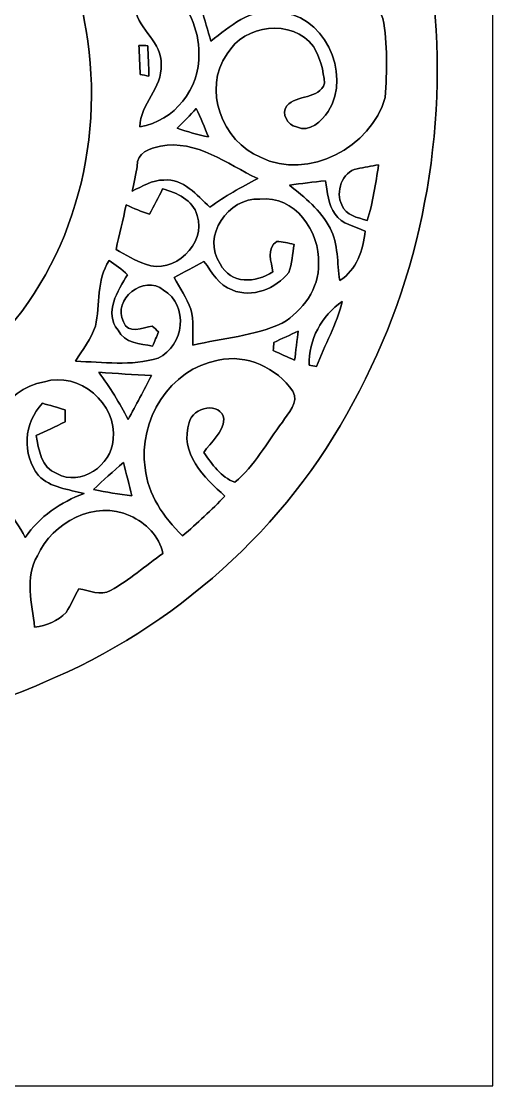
# Model space of a CAD drawing. Header units: centimetres. Extents: x -16.8 to 16.8, y -16.7 to 16.7.
# Drawn here: x 10.71 to 16.77, y -16.67 to -2.99 of the extents above; entities that cross this region are included whole.
import ezdxf

# ---------------------------------------------------------------- set-up
doc = ezdxf.new("R2010")
doc.units = ezdxf.units.CM
doc.header["$MEASUREMENT"] = 0
doc.layers.add('Layer 1', color=7, linetype='Continuous')

msp = doc.modelspace()

# ---------------------------------------------------------------- linework, layer by layer
at = {"layer": 'Layer 1', "color": 7}
for points, knots in [([(-16.77458, 16.66875), (-16.77458, 16.66875), (16.77458, 16.66875), (16.77458, 16.66875), (16.77458, 16.66875), (16.77458, 16.66875), (16.77458, -16.66875), (16.77458, -16.66875), (16.77458, -16.66875), (16.77458, -16.66875), (-16.77458, -16.66875), (-16.77458, -16.66875), (-16.77458, -16.66875), (-16.77458, -16.66875), (-16.77458, 16.66875), (-16.77458, 16.66875), (-16.77458, 16.66875), (-16.77458, 16.66875), (-16.77458, 16.66875), (-16.77458, 16.66875)], [0, 0, 0, 0, 0.16666667, 0.16666667, 0.16666667, 0.16666667, 0.33333333, 0.33333333, 0.33333333, 0.33333333, 0.5, 0.5, 0.5, 0.5, 0.66666667, 0.66666667, 0.66666667, 0.66666667, 1, 1, 1, 1]), ([(3.86362, 11.79936), (3.42618, 11.62544), (3.15524, 11.18623), (3.04236, 10.74596), (3.04236, 10.74596), (2.70581, 9.63542), (2.65536, 8.46808), (2.56752, 7.31908), (2.56752, 7.31908), (2.40947, 4.59458), (2.39783, 1.86443), (2.42429, -0.86395), (2.42429, -0.86395), (2.45674, -1.26647), (2.48356, -1.73461), (2.81481, -2.01754), (2.81481, -2.01754), (3.17571, -2.34421), (3.6897, -2.36784), (4.14937, -2.39889), (4.14937, -2.39889), (4.64996, -2.38901), (5.19148, -2.38936), (5.62081, -2.09197), (5.62081, -2.09197), (6.35529, -1.56281), (6.94126, -0.83714), (7.753, -0.41451), (7.753, -0.41451), (8.23172, -0.21414), (8.7697, -0.23954), (9.27276, -0.3175), (9.27276, -0.3175), (9.95892, -0.42192), (10.58968, -0.83714), (10.95446, -1.42769), (10.95446, -1.42769), (11.27054, -1.93569), (11.45046, -2.51672), (11.54042, -3.1055), (11.54042, -3.1055), (11.79512, -4.58082), (11.34992, -6.20854), (10.24043, -7.24182), (10.24043, -7.24182), (9.7596, -7.68914), (9.12671, -7.98724), (8.46455, -8.007), (8.46455, -8.007), (7.94949, -8.01229), (7.42456, -7.91633), (6.96877, -7.66833), (6.96877, -7.66833), (6.33942, -7.41504), (6.06919, -6.59836), (6.31155, -5.99228), (6.31155, -5.99228), (6.40927, -5.78908), (6.64845, -5.72805), (6.83895, -5.64092), (6.83895, -5.64092), (7.23053, -5.47158), (7.68985, -5.43595), (8.01158, -5.13609), (8.01158, -5.13609), (7.86377, -4.54025), (7.55015, -3.99521), (7.17268, -3.51684), (7.17268, -3.51684), (6.87035, -3.12138), (6.44102, -2.82751), (5.96653, -2.67899), (5.96653, -2.67899), (5.48887, -2.53083), (4.97911, -2.53965), (4.48627, -2.58057), (4.48627, -2.58057), (3.85445, -2.63913), (3.25826, -2.91042), (2.74849, -3.27872), (2.74849, -3.27872), (1.86655, -3.99521), (1.25201, -5.07894), (1.22202, -6.22723), (1.22202, -6.22723), (1.16805, -7.20831), (1.40159, -8.21161), (1.92687, -9.04557), (1.92687, -9.04557), (3.12138, -11.06805), (5.49698, -12.3003), (7.83484, -12.17436), (7.83484, -12.17436), (8.91222, -12.10698), (9.99913, -11.92953), (10.99114, -11.4868), (10.99114, -11.4868), (12.67636, -10.78477), (14.12275, -9.50454), (14.97683, -7.88635), (14.97683, -7.88635), (15.86371, -6.28721), (16.20485, -4.4002), (16.00447, -2.58798), (16.00447, -2.58798), (15.78363, -0.75001), (14.93449, 1.04881), (13.52479, 2.27189), (13.52479, 2.27189), (12.91449, 2.78553), (12.22446, 3.22862), (11.45011, 3.44558), (11.45011, 3.44558), (10.4267, 3.76943), (9.31757, 3.71475), (8.28499, 3.4611), (8.28499, 3.4611), (7.68844, 3.29001), (7.10071, 3.07269), (6.48476, 2.9785), (6.48476, 2.9785), (6.41032, 4.22557), (6.57966, 5.47017), (6.82766, 6.68972), (6.82766, 6.68972), (7.69373, 6.57296), (8.55521, 6.35741), (9.4361, 6.41244), (9.4361, 6.41244), (10.18611, 6.45936), (10.93399, 6.62622), (11.61803, 6.94161), (11.61803, 6.94161), (12.30348, 7.27957), (12.94483, 7.75441), (13.3664, 8.40105), (13.3664, 8.40105), (13.68213, 8.8713), (13.79996, 9.46185), (13.72164, 10.02101), (13.72164, 10.02101), (13.65567, 10.59356), (13.48775, 11.17), (13.16708, 11.65366), (13.16708, 11.65366), (13.09829, 11.83252), (12.85734, 11.88649), (12.71517, 11.7669), (12.71517, 11.7669), (12.40861, 11.49632), (12.12497, 11.19046), (11.76408, 10.98973), (11.76408, 10.98973), (11.33122, 10.7255), (10.83028, 10.61297), (10.34097, 10.50678), (10.34097, 10.50678), (9.88836, 10.40271), (9.41811, 10.40694), (8.95844, 10.44293), (8.95844, 10.44293), (8.48854, 10.49514), (8.07332, 10.72938), (7.6581, 10.93611), (7.6581, 10.93611), (6.89504, 11.32205), (6.16303, 11.83605), (5.29872, 11.96411), (5.29872, 11.96411), (4.81718, 11.99586), (4.31024, 12.01279), (3.86362, 11.79936)], [0, 0, 0, 0, 0.02272727, 0.02272727, 0.02272727, 0.02272727, 0.04545455, 0.04545455, 0.04545455, 0.04545455, 0.06818182, 0.06818182, 0.06818182, 0.06818182, 0.09090909, 0.09090909, 0.09090909, 0.09090909, 0.11363636, 0.11363636, 0.11363636, 0.11363636, 0.13636364, 0.13636364, 0.13636364, 0.13636364, 0.15909091, 0.15909091, 0.15909091, 0.15909091, 0.18181818, 0.18181818, 0.18181818, 0.18181818, 0.20454545, 0.20454545, 0.20454545, 0.20454545, 0.22727273, 0.22727273, 0.22727273, 0.22727273, 0.25, 0.25, 0.25, 0.25, 0.27272727, 0.27272727, 0.27272727, 0.27272727, 0.29545455, 0.29545455, 0.29545455, 0.29545455, 0.31818182, 0.31818182, 0.31818182, 0.31818182, 0.34090909, 0.34090909, 0.34090909, 0.34090909, 0.36363636, 0.36363636, 0.36363636, 0.36363636, 0.38636364, 0.38636364, 0.38636364, 0.38636364, 0.40909091, 0.40909091, 0.40909091, 0.40909091, 0.43181818, 0.43181818, 0.43181818, 0.43181818, 0.45454545, 0.45454545, 0.45454545, 0.45454545, 0.47727273, 0.47727273, 0.47727273, 0.47727273, 0.5, 0.5, 0.5, 0.5, 0.52272727, 0.52272727, 0.52272727, 0.52272727, 0.54545455, 0.54545455, 0.54545455, 0.54545455, 0.56818182, 0.56818182, 0.56818182, 0.56818182, 0.59090909, 0.59090909, 0.59090909, 0.59090909, 0.61363636, 0.61363636, 0.61363636, 0.61363636, 0.63636364, 0.63636364, 0.63636364, 0.63636364, 0.65909091, 0.65909091, 0.65909091, 0.65909091, 0.68181818, 0.68181818, 0.68181818, 0.68181818, 0.70454545, 0.70454545, 0.70454545, 0.70454545, 0.72727273, 0.72727273, 0.72727273, 0.72727273, 0.75, 0.75, 0.75, 0.75, 0.77272727, 0.77272727, 0.77272727, 0.77272727, 0.79545455, 0.79545455, 0.79545455, 0.79545455, 0.81818182, 0.81818182, 0.81818182, 0.81818182, 0.84090909, 0.84090909, 0.84090909, 0.84090909, 0.86363636, 0.86363636, 0.86363636, 0.86363636, 0.88636364, 0.88636364, 0.88636364, 0.88636364, 0.90909091, 0.90909091, 0.90909091, 0.90909091, 0.93181818, 0.93181818, 0.93181818, 0.93181818, 0.95454545, 0.95454545, 0.95454545, 0.95454545, 1, 1, 1, 1]), ([(11.3224, -0.66851), (11.53513, -0.21731), (12.17718, -0.07373), (12.56559, -0.38206), (12.56559, -0.38206), (12.81359, -0.53763), (12.92789, -0.8195), (13.03584, -1.07809), (13.03584, -1.07809), (13.1191, -1.27282), (13.2147, -1.46156), (13.29796, -1.65664), (13.29796, -1.65664), (13.13427, -1.66053), (12.94236, -1.59597), (12.81994, -1.74202), (12.81994, -1.74202), (12.56806, -1.90923), (12.42695, -2.30752), (12.65978, -2.54847), (12.65978, -2.54847), (12.84146, -2.79859), (12.9988, -3.08469), (12.9921, -3.40395), (12.9921, -3.40395), (13.01291, -3.84739), (12.67354, -4.2732), (12.23398, -4.34305), (12.23398, -4.34305), (12.23574, -4.04354), (12.52396, -3.84669), (12.50703, -3.54401), (12.50703, -3.54401), (12.52608, -3.26108), (12.22269, -3.10021), (12.17224, -2.83492), (12.17224, -2.83492), (12.07311, -2.49696), (11.99056, -2.15406), (11.90519, -1.81257), (11.90519, -1.81257), (12.11333, -1.71097), (12.35675, -1.59879), (12.44, -1.36454), (12.44, -1.36454), (12.54513, -1.08126), (12.39344, -0.77188), (12.15284, -0.61666), (12.15284, -0.61666), (12.04242, -0.5394), (11.87238, -0.52352), (11.77184, -0.62336), (11.77184, -0.62336), (11.67483, -0.68651), (11.72774, -0.83855), (11.80818, -0.8957), (11.80818, -0.8957), (11.93553, -0.88053), (12.04877, -0.81562), (12.16836, -0.77294), (12.16836, -0.77294), (12.2428, -0.92922), (12.37227, -1.10913), (12.30277, -1.29293), (12.30277, -1.29293), (12.23398, -1.48449), (12.02478, -1.55575), (11.86674, -1.65559), (11.86674, -1.65559), (11.70481, -1.47355), (11.60533, -1.24813), (11.47269, -1.04669), (11.47269, -1.04669), (11.40636, -0.92886), (11.30759, -0.81492), (11.3224, -0.66851)], [0, 0, 0, 0, 0.05, 0.05, 0.05, 0.05, 0.1, 0.1, 0.1, 0.1, 0.15, 0.15, 0.15, 0.15, 0.2, 0.2, 0.2, 0.2, 0.25, 0.25, 0.25, 0.25, 0.3, 0.3, 0.3, 0.3, 0.35, 0.35, 0.35, 0.35, 0.4, 0.4, 0.4, 0.4, 0.45, 0.45, 0.45, 0.45, 0.5, 0.5, 0.5, 0.5, 0.55, 0.55, 0.55, 0.55, 0.6, 0.6, 0.6, 0.6, 0.65, 0.65, 0.65, 0.65, 0.7, 0.7, 0.7, 0.7, 0.75, 0.75, 0.75, 0.75, 0.8, 0.8, 0.8, 0.8, 0.85, 0.85, 0.85, 0.85, 0.9, 0.9, 0.9, 0.9, 1, 1, 1, 1]), ([(12.70988, -2.09409), (12.8076, -1.8355), (13.10816, -1.6891), (13.37486, -1.72826), (13.37486, -1.72826), (13.56113, -1.79881), (13.71741, -1.93499), (13.90544, -2.00413), (13.90544, -2.00413), (14.14639, -2.07892), (14.40251, -2.07469), (14.6491, -2.12302), (14.6491, -2.12302), (14.98917, -2.27965), (15.2213, -2.6102), (15.35994, -2.94887), (15.35994, -2.94887), (15.42556, -3.28119), (15.41216, -3.62797), (15.39064, -3.96452), (15.39064, -3.96452), (15.20966, -4.61186), (14.40462, -5.03273), (13.78409, -4.73534), (13.78409, -4.73534), (13.29619, -4.53284), (13.03232, -3.85163), (13.35687, -3.40713), (13.35687, -3.40713), (13.57242, -3.02507), (14.19437, -2.94781), (14.46706, -3.31047), (14.46706, -3.31047), (14.55314, -3.45193), (14.59583, -3.62197), (14.61064, -3.78319), (14.61064, -3.78319), (14.54185, -3.99486), (14.25222, -3.92359), (14.12557, -4.07317), (14.12557, -4.07317), (14.04937, -4.17371), (14.13439, -4.32188), (14.24799, -4.34552), (14.24799, -4.34552), (14.42544, -4.41889), (14.56514, -4.27108), (14.65827, -4.1462), (14.65827, -4.1462), (14.96483, -3.65584), (14.59301, -2.85468), (13.98693, -2.87655), (13.98693, -2.87655), (13.65074, -2.80988), (13.39391, -3.05506), (13.14803, -3.24026), (13.14803, -3.24026), (13.10675, -3.10339), (13.06618, -2.96863), (13.02808, -2.83175), (13.02808, -2.83175), (13.22352, -2.77777), (13.46059, -2.6991), (13.53644, -2.49202), (13.53644, -2.49202), (13.63169, -2.23555), (13.37698, -1.95263), (13.11169, -1.99214), (13.11169, -1.99214), (13.02032, -2.0447), (12.93636, -2.10608), (12.85946, -2.17699), (12.85946, -2.17699), (12.87815, -2.27259), (12.91414, -2.3682), (12.95365, -2.45816), (12.95365, -2.45816), (13.00515, -2.32833), (13.04819, -2.19534), (13.0937, -2.0634), (13.0937, -2.0634), (13.26938, -2.0895), (13.48458, -2.25601), (13.39356, -2.45816), (13.39356, -2.45816), (13.31701, -2.64195), (13.07536, -2.7118), (12.90602, -2.61549), (12.90602, -2.61549), (12.74939, -2.49767), (12.62803, -2.29094), (12.70988, -2.09409)], [0, 0, 0, 0, 0.04166667, 0.04166667, 0.04166667, 0.04166667, 0.08333333, 0.08333333, 0.08333333, 0.08333333, 0.125, 0.125, 0.125, 0.125, 0.16666667, 0.16666667, 0.16666667, 0.16666667, 0.20833333, 0.20833333, 0.20833333, 0.20833333, 0.25, 0.25, 0.25, 0.25, 0.29166667, 0.29166667, 0.29166667, 0.29166667, 0.33333333, 0.33333333, 0.33333333, 0.33333333, 0.375, 0.375, 0.375, 0.375, 0.41666667, 0.41666667, 0.41666667, 0.41666667, 0.45833333, 0.45833333, 0.45833333, 0.45833333, 0.5, 0.5, 0.5, 0.5, 0.54166667, 0.54166667, 0.54166667, 0.54166667, 0.58333333, 0.58333333, 0.58333333, 0.58333333, 0.625, 0.625, 0.625, 0.625, 0.66666667, 0.66666667, 0.66666667, 0.66666667, 0.70833333, 0.70833333, 0.70833333, 0.70833333, 0.75, 0.75, 0.75, 0.75, 0.79166667, 0.79166667, 0.79166667, 0.79166667, 0.83333333, 0.83333333, 0.83333333, 0.83333333, 0.875, 0.875, 0.875, 0.875, 0.91666667, 0.91666667, 0.91666667, 0.91666667, 1, 1, 1, 1]), ([(12.22057, -3.29812), (12.24915, -3.29847), (12.3063, -3.29988), (12.33487, -3.30024), (12.33487, -3.30024), (12.34122, -3.43006), (12.34687, -3.56023), (12.34793, -3.69041), (12.34793, -3.69041), (12.32006, -3.68547), (12.26432, -3.67524), (12.23645, -3.66995), (12.23645, -3.66995), (12.23257, -3.57681), (12.22446, -3.3909), (12.22057, -3.29812)], [0, 0, 0, 0, 0.2, 0.2, 0.2, 0.2, 0.4, 0.4, 0.4, 0.4, 0.6, 0.6, 0.6, 0.6, 1, 1, 1, 1]), ([(12.95823, -4.10774), (13.01679, -4.22663), (13.06795, -4.34904), (13.11451, -4.47357), (13.11451, -4.47357), (12.97764, -4.445), (12.84393, -4.40584), (12.71199, -4.36139), (12.71199, -4.36139), (12.79666, -4.27955), (12.87956, -4.19559), (12.95823, -4.10774)], [0, 0, 0, 0, 0.25, 0.25, 0.25, 0.25, 0.5, 0.5, 0.5, 0.5, 1, 1, 1, 1]), ([(12.49962, -4.59211), (12.96211, -4.50321), (13.3544, -4.82283), (13.74951, -5.00768), (13.74951, -5.00768), (13.53855, -5.12092), (13.32689, -5.23416), (13.13427, -5.37633), (13.13427, -5.37633), (12.96352, -5.22287), (12.79631, -5.00274), (12.53984, -5.02779), (12.53984, -5.02779), (12.39167, -5.02391), (12.26361, -5.11069), (12.13414, -5.16996), (12.13414, -5.16996), (12.15037, -5.09023), (12.18353, -4.93113), (12.20011, -4.8514), (12.20011, -4.8514), (12.18777, -4.67501), (12.36416, -4.61539), (12.49962, -4.59211)], [0, 0, 0, 0, 0.14285714, 0.14285714, 0.14285714, 0.14285714, 0.28571429, 0.28571429, 0.28571429, 0.28571429, 0.42857143, 0.42857143, 0.42857143, 0.42857143, 0.57142857, 0.57142857, 0.57142857, 0.57142857, 0.71428571, 0.71428571, 0.71428571, 0.71428571, 1, 1, 1, 1]), ([(15.02798, -4.8828), (15.12006, -4.86375), (15.21284, -4.84717), (15.30632, -4.83235), (15.30632, -4.83235), (15.26575, -5.07224), (15.23577, -5.31707), (15.15745, -5.54919), (15.15745, -5.54919), (15.0368, -5.50757), (14.88158, -5.48499), (14.83184, -5.34635), (14.83184, -5.34635), (14.74858, -5.18619), (14.83325, -4.91984), (15.02798, -4.8828)], [0, 0, 0, 0, 0.2, 0.2, 0.2, 0.2, 0.4, 0.4, 0.4, 0.4, 0.6, 0.6, 0.6, 0.6, 1, 1, 1, 1]), ([(14.15838, -5.09235), (14.31184, -5.07259), (14.46706, -5.05389), (14.62229, -5.03626), (14.62229, -5.03626), (14.65157, -5.17948), (14.65368, -5.34388), (14.74611, -5.46664), (14.74611, -5.46664), (14.83466, -5.5947), (14.99835, -5.62398), (15.13276, -5.6829), (15.13276, -5.6829), (15.10559, -5.92561), (15.02445, -6.18137), (14.80608, -6.31825), (14.80608, -6.31825), (14.76904, -6.09318), (14.7895, -5.85082), (14.68014, -5.64409), (14.68014, -5.64409), (14.56337, -5.41373), (14.35312, -5.25321), (14.15838, -5.09235)], [0, 0, 0, 0, 0.14285714, 0.14285714, 0.14285714, 0.14285714, 0.28571429, 0.28571429, 0.28571429, 0.28571429, 0.42857143, 0.42857143, 0.42857143, 0.42857143, 0.57142857, 0.57142857, 0.57142857, 0.57142857, 0.71428571, 0.71428571, 0.71428571, 0.71428571, 1, 1, 1, 1]), ([(12.52608, -5.14068), (12.70635, -5.19077), (12.91625, -5.28214), (12.97093, -5.48111), (12.97093, -5.48111), (13.09829, -5.85011), (12.66472, -6.24875), (12.3063, -6.11046), (12.3063, -6.11046), (12.17189, -6.06425), (12.05089, -5.98487), (11.92601, -5.92102), (11.92601, -5.92102), (11.96834, -5.72946), (12.01491, -5.53932), (12.05759, -5.34811), (12.05759, -5.34811), (12.15531, -5.39186), (12.25444, -5.43243), (12.35604, -5.4677), (12.35604, -5.4677), (12.41425, -5.3594), (12.47105, -5.25039), (12.52608, -5.14068)], [0, 0, 0, 0, 0.14285714, 0.14285714, 0.14285714, 0.14285714, 0.28571429, 0.28571429, 0.28571429, 0.28571429, 0.42857143, 0.42857143, 0.42857143, 0.42857143, 0.57142857, 0.57142857, 0.57142857, 0.57142857, 0.71428571, 0.71428571, 0.71428571, 0.71428571, 1, 1, 1, 1]), ([(13.26621, -6.10482), (13.02279, -5.75275), (13.36992, -5.24827), (13.77703, -5.27332), (13.77703, -5.27332), (14.22717, -5.21652), (14.55385, -5.69277), (14.53197, -6.102), (14.53197, -6.102), (14.54503, -6.42303), (14.32595, -6.70525), (14.06631, -6.86894), (14.06631, -6.86894), (13.70295, -7.03333), (13.29972, -7.06014), (12.91484, -7.14834), (12.91484, -7.14834), (12.90426, -6.99523), (12.9346, -6.83613), (12.89015, -6.68726), (12.89015, -6.68726), (12.8337, -6.54297), (12.74868, -6.4135), (12.67354, -6.27909), (12.67354, -6.27909), (12.80231, -6.21277), (12.92895, -6.14292), (13.05807, -6.07589), (13.05807, -6.07589), (13.16461, -6.20959), (13.24434, -6.38528), (13.42072, -6.44031), (13.42072, -6.44031), (13.68107, -6.54897), (13.97988, -6.42408), (14.14886, -6.21524), (14.14886, -6.21524), (14.19719, -6.102), (14.19613, -5.975), (14.21871, -5.85541), (14.21871, -5.85541), (14.14427, -5.83847), (14.07019, -5.8166), (13.99364, -5.81554), (13.99364, -5.81554), (13.85746, -5.9055), (13.92661, -6.07977), (13.94425, -6.20889), (13.94425, -6.20889), (13.72447, -6.35212), (13.40238, -6.37046), (13.26621, -6.10482)], [0, 0, 0, 0, 0.07142857, 0.07142857, 0.07142857, 0.07142857, 0.14285714, 0.14285714, 0.14285714, 0.14285714, 0.21428571, 0.21428571, 0.21428571, 0.21428571, 0.28571429, 0.28571429, 0.28571429, 0.28571429, 0.35714286, 0.35714286, 0.35714286, 0.35714286, 0.42857143, 0.42857143, 0.42857143, 0.42857143, 0.5, 0.5, 0.5, 0.5, 0.57142857, 0.57142857, 0.57142857, 0.57142857, 0.64285714, 0.64285714, 0.64285714, 0.64285714, 0.71428571, 0.71428571, 0.71428571, 0.71428571, 0.78571429, 0.78571429, 0.78571429, 0.78571429, 0.85714286, 0.85714286, 0.85714286, 0.85714286, 1, 1, 1, 1]), ([(11.83887, -6.06178), (11.91966, -6.11858), (12.00221, -6.17432), (12.07311, -6.24417), (12.07311, -6.24417), (11.95176, -6.44984), (11.76373, -6.73276), (11.95246, -6.95784), (11.95246, -6.95784), (12.04066, -7.12787), (12.23081, -7.13458), (12.39696, -7.16104), (12.39696, -7.16104), (12.42236, -7.10001), (12.44812, -7.03897), (12.47387, -6.9783), (12.47387, -6.9783), (12.44635, -6.95396), (12.41919, -6.92997), (12.39238, -6.90633), (12.39238, -6.90633), (12.27243, -6.92538), (12.07558, -7.01428), (12.02126, -6.85094), (12.02126, -6.85094), (11.87238, -6.55955), (12.28725, -6.23852), (12.53737, -6.44172), (12.53737, -6.44172), (12.86545, -6.64351), (12.80548, -7.15716), (12.46787, -7.31555), (12.46787, -7.31555), (12.12321, -7.4235), (11.75844, -7.36635), (11.4046, -7.35647), (11.4046, -7.35647), (11.49456, -7.20937), (11.60533, -7.07037), (11.66142, -6.90598), (11.66142, -6.90598), (11.72386, -6.62446), (11.66918, -6.31366), (11.83887, -6.06178)], [0, 0, 0, 0, 0.08333333, 0.08333333, 0.08333333, 0.08333333, 0.16666667, 0.16666667, 0.16666667, 0.16666667, 0.25, 0.25, 0.25, 0.25, 0.33333333, 0.33333333, 0.33333333, 0.33333333, 0.41666667, 0.41666667, 0.41666667, 0.41666667, 0.5, 0.5, 0.5, 0.5, 0.58333333, 0.58333333, 0.58333333, 0.58333333, 0.66666667, 0.66666667, 0.66666667, 0.66666667, 0.75, 0.75, 0.75, 0.75, 0.83333333, 0.83333333, 0.83333333, 0.83333333, 1, 1, 1, 1]), ([(14.41238, -7.40622), (14.40674, -7.08166), (14.56655, -6.76804), (14.83854, -6.58954), (14.83854, -6.58954), (14.76622, -6.88199), (14.611, -7.14375), (14.50622, -7.42421), (14.50622, -7.42421), (14.48259, -7.41998), (14.43567, -7.4108), (14.41238, -7.40622)], [0, 0, 0, 0, 0.25, 0.25, 0.25, 0.25, 0.5, 0.5, 0.5, 0.5, 1, 1, 1, 1]), ([(13.95695, -7.11518), (14.06137, -7.06614), (14.16685, -7.01781), (14.27198, -6.96842), (14.27198, -6.96842), (14.25998, -7.06191), (14.2367, -7.24853), (14.22471, -7.34166), (14.22471, -7.34166), (14.13192, -7.30321), (14.04056, -7.26123), (13.9506, -7.21783), (13.9506, -7.21783), (13.95201, -7.19208), (13.95554, -7.14093), (13.95695, -7.11518)], [0, 0, 0, 0, 0.2, 0.2, 0.2, 0.2, 0.4, 0.4, 0.4, 0.4, 0.6, 0.6, 0.6, 0.6, 1, 1, 1, 1]), ([(13.24081, -7.34483), (13.60452, -7.25734), (13.99399, -7.44149), (14.20177, -7.74206), (14.20177, -7.74206), (14.29067, -7.88494), (14.13157, -8.02464), (14.06842, -8.13858), (14.06842, -8.13858), (13.86734, -8.39682), (13.71071, -8.70338), (13.45318, -8.91187), (13.45318, -8.91187), (13.27397, -8.84837), (13.16426, -8.67692), (13.05595, -8.53052), (13.05595, -8.53052), (13.1445, -8.39152), (13.30925, -8.27581), (13.31489, -8.10013), (13.31489, -8.10013), (13.27609, -7.86836), (12.91167, -7.94385), (12.86863, -8.14246), (12.86863, -8.14246), (12.73739, -8.52629), (13.05877, -8.86354), (13.32865, -9.08897), (13.32865, -9.08897), (13.15438, -9.26783), (12.97517, -9.4421), (12.78008, -9.59873), (12.78008, -9.59873), (12.53913, -9.36449), (12.33487, -9.06992), (12.2996, -8.72772), (12.2996, -8.72772), (12.20752, -8.12271), (12.61992, -7.45031), (13.24081, -7.34483)], [0, 0, 0, 0, 0.09090909, 0.09090909, 0.09090909, 0.09090909, 0.18181818, 0.18181818, 0.18181818, 0.18181818, 0.27272727, 0.27272727, 0.27272727, 0.27272727, 0.36363636, 0.36363636, 0.36363636, 0.36363636, 0.45454545, 0.45454545, 0.45454545, 0.45454545, 0.54545455, 0.54545455, 0.54545455, 0.54545455, 0.63636364, 0.63636364, 0.63636364, 0.63636364, 0.72727273, 0.72727273, 0.72727273, 0.72727273, 0.81818182, 0.81818182, 0.81818182, 0.81818182, 1, 1, 1, 1]), ([(11.0042, -7.61965), (11.4487, -7.48489), (11.9507, -7.90257), (11.8872, -8.36401), (11.8872, -8.36401), (11.87203, -8.69456), (11.46986, -8.97255), (11.16542, -8.80075), (11.16542, -8.80075), (10.95939, -8.73125), (10.93329, -8.48995), (10.89907, -8.31109), (10.89907, -8.31109), (11.02254, -8.25112), (11.14813, -8.19644), (11.27125, -8.13611), (11.27125, -8.13611), (11.27125, -8.08426), (11.2716, -8.0331), (11.27266, -7.98195), (11.27266, -7.98195), (11.17635, -7.95373), (11.07158, -7.92021), (10.97774, -7.89728), (10.97774, -7.89728), (10.73997, -8.14705), (10.71104, -8.55416), (10.92976, -8.82615), (10.92976, -8.82615), (11.08357, -8.98384), (11.31323, -9.00395), (11.51643, -9.05581), (11.51643, -9.05581), (11.21551, -9.16552), (10.93999, -9.35461), (10.75866, -9.62131), (10.75866, -9.62131), (10.6105, -9.34967), (10.3886, -9.11119), (10.32475, -8.80039), (10.32475, -8.80039), (10.15753, -8.30933), (10.48138, -7.70537), (11.0042, -7.61965)], [0, 0, 0, 0, 0.08333333, 0.08333333, 0.08333333, 0.08333333, 0.16666667, 0.16666667, 0.16666667, 0.16666667, 0.25, 0.25, 0.25, 0.25, 0.33333333, 0.33333333, 0.33333333, 0.33333333, 0.41666667, 0.41666667, 0.41666667, 0.41666667, 0.5, 0.5, 0.5, 0.5, 0.58333333, 0.58333333, 0.58333333, 0.58333333, 0.66666667, 0.66666667, 0.66666667, 0.66666667, 0.75, 0.75, 0.75, 0.75, 0.83333333, 0.83333333, 0.83333333, 0.83333333, 1, 1, 1, 1]), ([(11.70622, -7.49723), (11.93024, -7.51487), (12.15531, -7.52792), (12.38074, -7.54098), (12.38074, -7.54098), (12.28478, -7.73077), (12.18424, -7.91845), (12.08123, -8.10472), (12.08123, -8.10472), (11.97151, -7.89305), (11.84663, -7.6895), (11.70622, -7.49723)], [0, 0, 0, 0, 0.25, 0.25, 0.25, 0.25, 0.5, 0.5, 0.5, 0.5, 1, 1, 1, 1]), ([(11.63779, -9.00606), (11.76126, -8.88541), (11.89002, -8.77006), (12.0209, -8.65752), (12.0209, -8.65752), (12.05724, -8.80004), (12.09534, -8.94433), (12.12921, -9.08861), (12.12921, -9.08861), (11.96446, -9.06392), (11.80006, -9.04205), (11.63779, -9.00606)], [0, 0, 0, 0, 0.25, 0.25, 0.25, 0.25, 0.5, 0.5, 0.5, 0.5, 1, 1, 1, 1]), ([(10.91389, -9.85732), (11.10827, -9.42834), (11.65437, -9.13518), (12.10698, -9.34226), (12.10698, -9.34226), (12.30983, -9.43539), (12.48586, -9.6012), (12.5289, -9.82768), (12.5289, -9.82768), (12.30559, -9.98749), (12.09534, -10.16776), (11.85616, -10.30393), (11.85616, -10.30393), (11.72704, -10.37802), (11.57993, -10.30217), (11.44658, -10.28206), (11.44658, -10.28206), (11.39014, -10.3819), (11.3471, -10.48949), (11.28324, -10.58545), (11.28324, -10.58545), (11.17776, -10.69834), (11.02995, -10.75831), (10.87861, -10.77313), (10.87861, -10.77313), (10.84404, -10.47256), (10.7502, -10.13672), (10.91389, -9.85732)], [0, 0, 0, 0, 0.125, 0.125, 0.125, 0.125, 0.25, 0.25, 0.25, 0.25, 0.375, 0.375, 0.375, 0.375, 0.5, 0.5, 0.5, 0.5, 0.625, 0.625, 0.625, 0.625, 0.75, 0.75, 0.75, 0.75, 1, 1, 1, 1])]:
    msp.add_open_spline(points, degree=3, knots=knots, dxfattribs=at)
at = {"layer": 'Layer 1', "color": 251}
for points, knots in [([(3.86362, 11.79936), (4.31024, 12.01279), (4.81718, 11.99586), (5.29872, 11.96411), (5.29872, 11.96411), (6.16303, 11.83605), (6.89504, 11.32205), (7.6581, 10.93611), (7.6581, 10.93611), (8.07332, 10.72938), (8.48854, 10.49514), (8.95844, 10.44293), (8.95844, 10.44293), (9.41811, 10.40694), (9.88836, 10.40271), (10.34097, 10.50678), (10.34097, 10.50678), (10.83028, 10.61297), (11.33122, 10.7255), (11.76408, 10.98973), (11.76408, 10.98973), (12.12497, 11.19046), (12.40861, 11.49632), (12.71517, 11.7669), (12.71517, 11.7669), (12.85734, 11.88649), (13.09829, 11.83252), (13.16708, 11.65366), (13.16708, 11.65366), (13.48775, 11.17), (13.65567, 10.59356), (13.72164, 10.02101), (13.72164, 10.02101), (13.79996, 9.46185), (13.68213, 8.8713), (13.3664, 8.40105), (13.3664, 8.40105), (12.94483, 7.75441), (12.30348, 7.27957), (11.61803, 6.94161), (11.61803, 6.94161), (10.93399, 6.62622), (10.18611, 6.45936), (9.4361, 6.41244), (9.4361, 6.41244), (8.55521, 6.35741), (7.69373, 6.57296), (6.82766, 6.68972), (6.82766, 6.68972), (6.57966, 5.47017), (6.41032, 4.22557), (6.48476, 2.9785), (6.48476, 2.9785), (7.10071, 3.07269), (7.68844, 3.29001), (8.28499, 3.4611), (8.28499, 3.4611), (9.31757, 3.71475), (10.4267, 3.76943), (11.45011, 3.44558), (11.45011, 3.44558), (12.22446, 3.22862), (12.91449, 2.78553), (13.52479, 2.27189), (13.52479, 2.27189), (14.93449, 1.04881), (15.78363, -0.75001), (16.00447, -2.58798), (16.00447, -2.58798), (16.20485, -4.4002), (15.86371, -6.28721), (14.97683, -7.88635), (14.97683, -7.88635), (14.12275, -9.50454), (12.67636, -10.78477), (10.99114, -11.4868), (10.99114, -11.4868), (9.99913, -11.92953), (8.91222, -12.10698), (7.83484, -12.17436), (7.83484, -12.17436), (5.49698, -12.3003), (3.12138, -11.06805), (1.92687, -9.04557), (1.92687, -9.04557), (1.40159, -8.21161), (1.16805, -7.20831), (1.22202, -6.22723), (1.22202, -6.22723), (1.25201, -5.07894), (1.86655, -3.99521), (2.74849, -3.27872), (2.74849, -3.27872), (3.25826, -2.91042), (3.85445, -2.63913), (4.48627, -2.58057), (4.48627, -2.58057), (4.97911, -2.53965), (5.48887, -2.53083), (5.96653, -2.67899), (5.96653, -2.67899), (6.44102, -2.82751), (6.87035, -3.12138), (7.17268, -3.51684), (7.17268, -3.51684), (7.55015, -3.99521), (7.86377, -4.54025), (8.01158, -5.13609), (8.01158, -5.13609), (7.68985, -5.43595), (7.23053, -5.47158), (6.83895, -5.64092), (6.83895, -5.64092), (6.64845, -5.72805), (6.40927, -5.78908), (6.31155, -5.99228), (6.31155, -5.99228), (6.06919, -6.59836), (6.33942, -7.41504), (6.96877, -7.66833), (6.96877, -7.66833), (7.42456, -7.91633), (7.94949, -8.01229), (8.46455, -8.007), (8.46455, -8.007), (9.12671, -7.98724), (9.7596, -7.68914), (10.24043, -7.24182), (10.24043, -7.24182), (11.34992, -6.20854), (11.79512, -4.58082), (11.54042, -3.1055), (11.54042, -3.1055), (11.45046, -2.51672), (11.27054, -1.93569), (10.95446, -1.42769), (10.95446, -1.42769), (10.58968, -0.83714), (9.95892, -0.42192), (9.27276, -0.3175), (9.27276, -0.3175), (8.7697, -0.23954), (8.23172, -0.21414), (7.753, -0.41451), (7.753, -0.41451), (6.94126, -0.83714), (6.35529, -1.56281), (5.62081, -2.09197), (5.62081, -2.09197), (5.19148, -2.38936), (4.64996, -2.38901), (4.14937, -2.39889), (4.14937, -2.39889), (3.6897, -2.36784), (3.17571, -2.34421), (2.81481, -2.01754), (2.81481, -2.01754), (2.48356, -1.73461), (2.45674, -1.26647), (2.42429, -0.86395), (2.42429, -0.86395), (2.39783, 1.86443), (2.40947, 4.59458), (2.56752, 7.31908), (2.56752, 7.31908), (2.65536, 8.46808), (2.70581, 9.63542), (3.04236, 10.74596), (3.04236, 10.74596), (3.15524, 11.18623), (3.42618, 11.62544), (3.86362, 11.79936), (3.86362, 11.79936), (3.86362, 11.79936), (3.86362, 11.79936), (3.86362, 11.79936)], [0, 0, 0, 0, 0.02222222, 0.02222222, 0.02222222, 0.02222222, 0.04444444, 0.04444444, 0.04444444, 0.04444444, 0.06666667, 0.06666667, 0.06666667, 0.06666667, 0.08888889, 0.08888889, 0.08888889, 0.08888889, 0.11111111, 0.11111111, 0.11111111, 0.11111111, 0.13333333, 0.13333333, 0.13333333, 0.13333333, 0.15555556, 0.15555556, 0.15555556, 0.15555556, 0.17777778, 0.17777778, 0.17777778, 0.17777778, 0.2, 0.2, 0.2, 0.2, 0.22222222, 0.22222222, 0.22222222, 0.22222222, 0.24444444, 0.24444444, 0.24444444, 0.24444444, 0.26666667, 0.26666667, 0.26666667, 0.26666667, 0.28888889, 0.28888889, 0.28888889, 0.28888889, 0.31111111, 0.31111111, 0.31111111, 0.31111111, 0.33333333, 0.33333333, 0.33333333, 0.33333333, 0.35555556, 0.35555556, 0.35555556, 0.35555556, 0.37777778, 0.37777778, 0.37777778, 0.37777778, 0.4, 0.4, 0.4, 0.4, 0.42222222, 0.42222222, 0.42222222, 0.42222222, 0.44444444, 0.44444444, 0.44444444, 0.44444444, 0.46666667, 0.46666667, 0.46666667, 0.46666667, 0.48888889, 0.48888889, 0.48888889, 0.48888889, 0.51111111, 0.51111111, 0.51111111, 0.51111111, 0.53333333, 0.53333333, 0.53333333, 0.53333333, 0.55555556, 0.55555556, 0.55555556, 0.55555556, 0.57777778, 0.57777778, 0.57777778, 0.57777778, 0.6, 0.6, 0.6, 0.6, 0.62222222, 0.62222222, 0.62222222, 0.62222222, 0.64444444, 0.64444444, 0.64444444, 0.64444444, 0.66666667, 0.66666667, 0.66666667, 0.66666667, 0.68888889, 0.68888889, 0.68888889, 0.68888889, 0.71111111, 0.71111111, 0.71111111, 0.71111111, 0.73333333, 0.73333333, 0.73333333, 0.73333333, 0.75555556, 0.75555556, 0.75555556, 0.75555556, 0.77777778, 0.77777778, 0.77777778, 0.77777778, 0.8, 0.8, 0.8, 0.8, 0.82222222, 0.82222222, 0.82222222, 0.82222222, 0.84444444, 0.84444444, 0.84444444, 0.84444444, 0.86666667, 0.86666667, 0.86666667, 0.86666667, 0.88888889, 0.88888889, 0.88888889, 0.88888889, 0.91111111, 0.91111111, 0.91111111, 0.91111111, 0.93333333, 0.93333333, 0.93333333, 0.93333333, 0.95555556, 0.95555556, 0.95555556, 0.95555556, 1, 1, 1, 1]), ([(11.3224, -0.66851), (11.30759, -0.81492), (11.40636, -0.92886), (11.47269, -1.04669), (11.47269, -1.04669), (11.60533, -1.24813), (11.70481, -1.47355), (11.86674, -1.65559), (11.86674, -1.65559), (12.02478, -1.55575), (12.23398, -1.48449), (12.30277, -1.29293), (12.30277, -1.29293), (12.37227, -1.10913), (12.2428, -0.92922), (12.16836, -0.77294), (12.16836, -0.77294), (12.04877, -0.81562), (11.93553, -0.88053), (11.80818, -0.8957), (11.80818, -0.8957), (11.72774, -0.83855), (11.67483, -0.68651), (11.77184, -0.62336), (11.77184, -0.62336), (11.87238, -0.52352), (12.04242, -0.5394), (12.15284, -0.61666), (12.15284, -0.61666), (12.39344, -0.77188), (12.54513, -1.08126), (12.44, -1.36454), (12.44, -1.36454), (12.35675, -1.59879), (12.11333, -1.71097), (11.90519, -1.81257), (11.90519, -1.81257), (11.99056, -2.15406), (12.07311, -2.49696), (12.17224, -2.83492), (12.17224, -2.83492), (12.22269, -3.10021), (12.52608, -3.26108), (12.50703, -3.54401), (12.50703, -3.54401), (12.52396, -3.84669), (12.23574, -4.04354), (12.23398, -4.34305), (12.23398, -4.34305), (12.67354, -4.2732), (13.01291, -3.84739), (12.9921, -3.40395), (12.9921, -3.40395), (12.9988, -3.08469), (12.84146, -2.79859), (12.65978, -2.54847), (12.65978, -2.54847), (12.42695, -2.30752), (12.56806, -1.90923), (12.81994, -1.74202), (12.81994, -1.74202), (12.94236, -1.59597), (13.13427, -1.66053), (13.29796, -1.65664), (13.29796, -1.65664), (13.2147, -1.46156), (13.1191, -1.27282), (13.03584, -1.07809), (13.03584, -1.07809), (12.92789, -0.8195), (12.81359, -0.53763), (12.56559, -0.38206), (12.56559, -0.38206), (12.17718, -0.07373), (11.53513, -0.21731), (11.3224, -0.66851), (11.3224, -0.66851), (11.3224, -0.66851), (11.3224, -0.66851), (11.3224, -0.66851)], [0, 0, 0, 0, 0.04761905, 0.04761905, 0.04761905, 0.04761905, 0.0952381, 0.0952381, 0.0952381, 0.0952381, 0.14285714, 0.14285714, 0.14285714, 0.14285714, 0.19047619, 0.19047619, 0.19047619, 0.19047619, 0.23809524, 0.23809524, 0.23809524, 0.23809524, 0.28571429, 0.28571429, 0.28571429, 0.28571429, 0.33333333, 0.33333333, 0.33333333, 0.33333333, 0.38095238, 0.38095238, 0.38095238, 0.38095238, 0.42857143, 0.42857143, 0.42857143, 0.42857143, 0.47619048, 0.47619048, 0.47619048, 0.47619048, 0.52380952, 0.52380952, 0.52380952, 0.52380952, 0.57142857, 0.57142857, 0.57142857, 0.57142857, 0.61904762, 0.61904762, 0.61904762, 0.61904762, 0.66666667, 0.66666667, 0.66666667, 0.66666667, 0.71428571, 0.71428571, 0.71428571, 0.71428571, 0.76190476, 0.76190476, 0.76190476, 0.76190476, 0.80952381, 0.80952381, 0.80952381, 0.80952381, 0.85714286, 0.85714286, 0.85714286, 0.85714286, 0.9047619, 0.9047619, 0.9047619, 0.9047619, 1, 1, 1, 1]), ([(12.70988, -2.09409), (12.62803, -2.29094), (12.74939, -2.49767), (12.90602, -2.61549), (12.90602, -2.61549), (13.07536, -2.7118), (13.31701, -2.64195), (13.39356, -2.45816), (13.39356, -2.45816), (13.48458, -2.25601), (13.26938, -2.0895), (13.0937, -2.0634), (13.0937, -2.0634), (13.04819, -2.19534), (13.00515, -2.32833), (12.95365, -2.45816), (12.95365, -2.45816), (12.91414, -2.3682), (12.87815, -2.27259), (12.85946, -2.17699), (12.85946, -2.17699), (12.93636, -2.10608), (13.02032, -2.0447), (13.11169, -1.99214), (13.11169, -1.99214), (13.37698, -1.95263), (13.63169, -2.23555), (13.53644, -2.49202), (13.53644, -2.49202), (13.46059, -2.6991), (13.22352, -2.77777), (13.02808, -2.83175), (13.02808, -2.83175), (13.06618, -2.96863), (13.10675, -3.10339), (13.14803, -3.24026), (13.14803, -3.24026), (13.39391, -3.05506), (13.65074, -2.80988), (13.98693, -2.87655), (13.98693, -2.87655), (14.59301, -2.85468), (14.96483, -3.65584), (14.65827, -4.1462), (14.65827, -4.1462), (14.56514, -4.27108), (14.42544, -4.41889), (14.24799, -4.34552), (14.24799, -4.34552), (14.13439, -4.32188), (14.04937, -4.17371), (14.12557, -4.07317), (14.12557, -4.07317), (14.25222, -3.92359), (14.54185, -3.99486), (14.61064, -3.78319), (14.61064, -3.78319), (14.59583, -3.62197), (14.55314, -3.45193), (14.46706, -3.31047), (14.46706, -3.31047), (14.19437, -2.94781), (13.57242, -3.02507), (13.35687, -3.40713), (13.35687, -3.40713), (13.03232, -3.85163), (13.29619, -4.53284), (13.78409, -4.73534), (13.78409, -4.73534), (14.40462, -5.03273), (15.20966, -4.61186), (15.39064, -3.96452), (15.39064, -3.96452), (15.41216, -3.62797), (15.42556, -3.28119), (15.35994, -2.94887), (15.35994, -2.94887), (15.2213, -2.6102), (14.98917, -2.27965), (14.6491, -2.12302), (14.6491, -2.12302), (14.40251, -2.07469), (14.14639, -2.07892), (13.90544, -2.00413), (13.90544, -2.00413), (13.71741, -1.93499), (13.56113, -1.79881), (13.37486, -1.72826), (13.37486, -1.72826), (13.10816, -1.6891), (12.8076, -1.8355), (12.70988, -2.09409), (12.70988, -2.09409), (12.70988, -2.09409), (12.70988, -2.09409), (12.70988, -2.09409)], [0, 0, 0, 0, 0.04, 0.04, 0.04, 0.04, 0.08, 0.08, 0.08, 0.08, 0.12, 0.12, 0.12, 0.12, 0.16, 0.16, 0.16, 0.16, 0.2, 0.2, 0.2, 0.2, 0.24, 0.24, 0.24, 0.24, 0.28, 0.28, 0.28, 0.28, 0.32, 0.32, 0.32, 0.32, 0.36, 0.36, 0.36, 0.36, 0.4, 0.4, 0.4, 0.4, 0.44, 0.44, 0.44, 0.44, 0.48, 0.48, 0.48, 0.48, 0.52, 0.52, 0.52, 0.52, 0.56, 0.56, 0.56, 0.56, 0.6, 0.6, 0.6, 0.6, 0.64, 0.64, 0.64, 0.64, 0.68, 0.68, 0.68, 0.68, 0.72, 0.72, 0.72, 0.72, 0.76, 0.76, 0.76, 0.76, 0.8, 0.8, 0.8, 0.8, 0.84, 0.84, 0.84, 0.84, 0.88, 0.88, 0.88, 0.88, 0.92, 0.92, 0.92, 0.92, 1, 1, 1, 1]), ([(12.22057, -3.29812), (12.22446, -3.3909), (12.23257, -3.57681), (12.23645, -3.66995), (12.23645, -3.66995), (12.26432, -3.67524), (12.32006, -3.68547), (12.34793, -3.69041), (12.34793, -3.69041), (12.34687, -3.56023), (12.34122, -3.43006), (12.33487, -3.30024), (12.33487, -3.30024), (12.3063, -3.29988), (12.24915, -3.29847), (12.22057, -3.29812), (12.22057, -3.29812), (12.22057, -3.29812), (12.22057, -3.29812), (12.22057, -3.29812)], [0, 0, 0, 0, 0.16666667, 0.16666667, 0.16666667, 0.16666667, 0.33333333, 0.33333333, 0.33333333, 0.33333333, 0.5, 0.5, 0.5, 0.5, 0.66666667, 0.66666667, 0.66666667, 0.66666667, 1, 1, 1, 1]), ([(12.95823, -4.10774), (12.87956, -4.19559), (12.79666, -4.27955), (12.71199, -4.36139), (12.71199, -4.36139), (12.84393, -4.40584), (12.97764, -4.445), (13.11451, -4.47357), (13.11451, -4.47357), (13.06795, -4.34904), (13.01679, -4.22663), (12.95823, -4.10774), (12.95823, -4.10774), (12.95823, -4.10774), (12.95823, -4.10774), (12.95823, -4.10774)], [0, 0, 0, 0, 0.2, 0.2, 0.2, 0.2, 0.4, 0.4, 0.4, 0.4, 0.6, 0.6, 0.6, 0.6, 1, 1, 1, 1]), ([(12.49962, -4.59211), (12.36416, -4.61539), (12.18777, -4.67501), (12.20011, -4.8514), (12.20011, -4.8514), (12.18353, -4.93113), (12.15037, -5.09023), (12.13414, -5.16996), (12.13414, -5.16996), (12.26361, -5.11069), (12.39167, -5.02391), (12.53984, -5.02779), (12.53984, -5.02779), (12.79631, -5.00274), (12.96352, -5.22287), (13.13427, -5.37633), (13.13427, -5.37633), (13.32689, -5.23416), (13.53855, -5.12092), (13.74951, -5.00768), (13.74951, -5.00768), (13.3544, -4.82283), (12.96211, -4.50321), (12.49962, -4.59211), (12.49962, -4.59211), (12.49962, -4.59211), (12.49962, -4.59211), (12.49962, -4.59211)], [0, 0, 0, 0, 0.125, 0.125, 0.125, 0.125, 0.25, 0.25, 0.25, 0.25, 0.375, 0.375, 0.375, 0.375, 0.5, 0.5, 0.5, 0.5, 0.625, 0.625, 0.625, 0.625, 0.75, 0.75, 0.75, 0.75, 1, 1, 1, 1]), ([(15.02798, -4.8828), (14.83325, -4.91984), (14.74858, -5.18619), (14.83184, -5.34635), (14.83184, -5.34635), (14.88158, -5.48499), (15.0368, -5.50757), (15.15745, -5.54919), (15.15745, -5.54919), (15.23577, -5.31707), (15.26575, -5.07224), (15.30632, -4.83235), (15.30632, -4.83235), (15.21284, -4.84717), (15.12006, -4.86375), (15.02798, -4.8828), (15.02798, -4.8828), (15.02798, -4.8828), (15.02798, -4.8828), (15.02798, -4.8828)], [0, 0, 0, 0, 0.16666667, 0.16666667, 0.16666667, 0.16666667, 0.33333333, 0.33333333, 0.33333333, 0.33333333, 0.5, 0.5, 0.5, 0.5, 0.66666667, 0.66666667, 0.66666667, 0.66666667, 1, 1, 1, 1]), ([(14.15838, -5.09235), (14.35312, -5.25321), (14.56337, -5.41373), (14.68014, -5.64409), (14.68014, -5.64409), (14.7895, -5.85082), (14.76904, -6.09318), (14.80608, -6.31825), (14.80608, -6.31825), (15.02445, -6.18137), (15.10559, -5.92561), (15.13276, -5.6829), (15.13276, -5.6829), (14.99835, -5.62398), (14.83466, -5.5947), (14.74611, -5.46664), (14.74611, -5.46664), (14.65368, -5.34388), (14.65157, -5.17948), (14.62229, -5.03626), (14.62229, -5.03626), (14.46706, -5.05389), (14.31184, -5.07259), (14.15838, -5.09235), (14.15838, -5.09235), (14.15838, -5.09235), (14.15838, -5.09235), (14.15838, -5.09235)], [0, 0, 0, 0, 0.125, 0.125, 0.125, 0.125, 0.25, 0.25, 0.25, 0.25, 0.375, 0.375, 0.375, 0.375, 0.5, 0.5, 0.5, 0.5, 0.625, 0.625, 0.625, 0.625, 0.75, 0.75, 0.75, 0.75, 1, 1, 1, 1]), ([(12.52608, -5.14068), (12.47105, -5.25039), (12.41425, -5.3594), (12.35604, -5.4677), (12.35604, -5.4677), (12.25444, -5.43243), (12.15531, -5.39186), (12.05759, -5.34811), (12.05759, -5.34811), (12.01491, -5.53932), (11.96834, -5.72946), (11.92601, -5.92102), (11.92601, -5.92102), (12.05089, -5.98487), (12.17189, -6.06425), (12.3063, -6.11046), (12.3063, -6.11046), (12.66472, -6.24875), (13.09829, -5.85011), (12.97093, -5.48111), (12.97093, -5.48111), (12.91625, -5.28214), (12.70635, -5.19077), (12.52608, -5.14068), (12.52608, -5.14068), (12.52608, -5.14068), (12.52608, -5.14068), (12.52608, -5.14068)], [0, 0, 0, 0, 0.125, 0.125, 0.125, 0.125, 0.25, 0.25, 0.25, 0.25, 0.375, 0.375, 0.375, 0.375, 0.5, 0.5, 0.5, 0.5, 0.625, 0.625, 0.625, 0.625, 0.75, 0.75, 0.75, 0.75, 1, 1, 1, 1]), ([(13.26621, -6.10482), (13.40238, -6.37046), (13.72447, -6.35212), (13.94425, -6.20889), (13.94425, -6.20889), (13.92661, -6.07977), (13.85746, -5.9055), (13.99364, -5.81554), (13.99364, -5.81554), (14.07019, -5.8166), (14.14427, -5.83847), (14.21871, -5.85541), (14.21871, -5.85541), (14.19613, -5.975), (14.19719, -6.102), (14.14886, -6.21524), (14.14886, -6.21524), (13.97988, -6.42408), (13.68107, -6.54897), (13.42072, -6.44031), (13.42072, -6.44031), (13.24434, -6.38528), (13.16461, -6.20959), (13.05807, -6.07589), (13.05807, -6.07589), (12.92895, -6.14292), (12.80231, -6.21277), (12.67354, -6.27909), (12.67354, -6.27909), (12.74868, -6.4135), (12.8337, -6.54297), (12.89015, -6.68726), (12.89015, -6.68726), (12.9346, -6.83613), (12.90426, -6.99523), (12.91484, -7.14834), (12.91484, -7.14834), (13.29972, -7.06014), (13.70295, -7.03333), (14.06631, -6.86894), (14.06631, -6.86894), (14.32595, -6.70525), (14.54503, -6.42303), (14.53197, -6.102), (14.53197, -6.102), (14.55385, -5.69277), (14.22717, -5.21652), (13.77703, -5.27332), (13.77703, -5.27332), (13.36992, -5.24827), (13.02279, -5.75275), (13.26621, -6.10482), (13.26621, -6.10482), (13.26621, -6.10482), (13.26621, -6.10482), (13.26621, -6.10482)], [0, 0, 0, 0, 0.06666667, 0.06666667, 0.06666667, 0.06666667, 0.13333333, 0.13333333, 0.13333333, 0.13333333, 0.2, 0.2, 0.2, 0.2, 0.26666667, 0.26666667, 0.26666667, 0.26666667, 0.33333333, 0.33333333, 0.33333333, 0.33333333, 0.4, 0.4, 0.4, 0.4, 0.46666667, 0.46666667, 0.46666667, 0.46666667, 0.53333333, 0.53333333, 0.53333333, 0.53333333, 0.6, 0.6, 0.6, 0.6, 0.66666667, 0.66666667, 0.66666667, 0.66666667, 0.73333333, 0.73333333, 0.73333333, 0.73333333, 0.8, 0.8, 0.8, 0.8, 0.86666667, 0.86666667, 0.86666667, 0.86666667, 1, 1, 1, 1]), ([(11.83887, -6.06178), (11.66918, -6.31366), (11.72386, -6.62446), (11.66142, -6.90598), (11.66142, -6.90598), (11.60533, -7.07037), (11.49456, -7.20937), (11.4046, -7.35647), (11.4046, -7.35647), (11.75844, -7.36635), (12.12321, -7.4235), (12.46787, -7.31555), (12.46787, -7.31555), (12.80548, -7.15716), (12.86545, -6.64351), (12.53737, -6.44172), (12.53737, -6.44172), (12.28725, -6.23852), (11.87238, -6.55955), (12.02126, -6.85094), (12.02126, -6.85094), (12.07558, -7.01428), (12.27243, -6.92538), (12.39238, -6.90633), (12.39238, -6.90633), (12.41919, -6.92997), (12.44635, -6.95396), (12.47387, -6.9783), (12.47387, -6.9783), (12.44812, -7.03897), (12.42236, -7.10001), (12.39696, -7.16104), (12.39696, -7.16104), (12.23081, -7.13458), (12.04066, -7.12787), (11.95246, -6.95784), (11.95246, -6.95784), (11.76373, -6.73276), (11.95176, -6.44984), (12.07311, -6.24417), (12.07311, -6.24417), (12.00221, -6.17432), (11.91966, -6.11858), (11.83887, -6.06178), (11.83887, -6.06178), (11.83887, -6.06178), (11.83887, -6.06178), (11.83887, -6.06178)], [0, 0, 0, 0, 0.07692308, 0.07692308, 0.07692308, 0.07692308, 0.15384615, 0.15384615, 0.15384615, 0.15384615, 0.23076923, 0.23076923, 0.23076923, 0.23076923, 0.30769231, 0.30769231, 0.30769231, 0.30769231, 0.38461538, 0.38461538, 0.38461538, 0.38461538, 0.46153846, 0.46153846, 0.46153846, 0.46153846, 0.53846154, 0.53846154, 0.53846154, 0.53846154, 0.61538462, 0.61538462, 0.61538462, 0.61538462, 0.69230769, 0.69230769, 0.69230769, 0.69230769, 0.76923077, 0.76923077, 0.76923077, 0.76923077, 0.84615385, 0.84615385, 0.84615385, 0.84615385, 1, 1, 1, 1]), ([(14.41238, -7.40622), (14.43567, -7.4108), (14.48259, -7.41998), (14.50622, -7.42421), (14.50622, -7.42421), (14.611, -7.14375), (14.76622, -6.88199), (14.83854, -6.58954), (14.83854, -6.58954), (14.56655, -6.76804), (14.40674, -7.08166), (14.41238, -7.40622), (14.41238, -7.40622), (14.41238, -7.40622), (14.41238, -7.40622), (14.41238, -7.40622)], [0, 0, 0, 0, 0.2, 0.2, 0.2, 0.2, 0.4, 0.4, 0.4, 0.4, 0.6, 0.6, 0.6, 0.6, 1, 1, 1, 1]), ([(13.95695, -7.11518), (13.95554, -7.14093), (13.95201, -7.19208), (13.9506, -7.21783), (13.9506, -7.21783), (14.04056, -7.26123), (14.13192, -7.30321), (14.22471, -7.34166), (14.22471, -7.34166), (14.2367, -7.24853), (14.25998, -7.06191), (14.27198, -6.96842), (14.27198, -6.96842), (14.16685, -7.01781), (14.06137, -7.06614), (13.95695, -7.11518), (13.95695, -7.11518), (13.95695, -7.11518), (13.95695, -7.11518), (13.95695, -7.11518)], [0, 0, 0, 0, 0.16666667, 0.16666667, 0.16666667, 0.16666667, 0.33333333, 0.33333333, 0.33333333, 0.33333333, 0.5, 0.5, 0.5, 0.5, 0.66666667, 0.66666667, 0.66666667, 0.66666667, 1, 1, 1, 1]), ([(13.24081, -7.34483), (12.61992, -7.45031), (12.20752, -8.12271), (12.2996, -8.72772), (12.2996, -8.72772), (12.33487, -9.06992), (12.53913, -9.36449), (12.78008, -9.59873), (12.78008, -9.59873), (12.97517, -9.4421), (13.15438, -9.26783), (13.32865, -9.08897), (13.32865, -9.08897), (13.05877, -8.86354), (12.73739, -8.52629), (12.86863, -8.14246), (12.86863, -8.14246), (12.91167, -7.94385), (13.27609, -7.86836), (13.31489, -8.10013), (13.31489, -8.10013), (13.30925, -8.27581), (13.1445, -8.39152), (13.05595, -8.53052), (13.05595, -8.53052), (13.16426, -8.67692), (13.27397, -8.84837), (13.45318, -8.91187), (13.45318, -8.91187), (13.71071, -8.70338), (13.86734, -8.39682), (14.06842, -8.13858), (14.06842, -8.13858), (14.13157, -8.02464), (14.29067, -7.88494), (14.20177, -7.74206), (14.20177, -7.74206), (13.99399, -7.44149), (13.60452, -7.25734), (13.24081, -7.34483), (13.24081, -7.34483), (13.24081, -7.34483), (13.24081, -7.34483), (13.24081, -7.34483)], [0, 0, 0, 0, 0.08333333, 0.08333333, 0.08333333, 0.08333333, 0.16666667, 0.16666667, 0.16666667, 0.16666667, 0.25, 0.25, 0.25, 0.25, 0.33333333, 0.33333333, 0.33333333, 0.33333333, 0.41666667, 0.41666667, 0.41666667, 0.41666667, 0.5, 0.5, 0.5, 0.5, 0.58333333, 0.58333333, 0.58333333, 0.58333333, 0.66666667, 0.66666667, 0.66666667, 0.66666667, 0.75, 0.75, 0.75, 0.75, 0.83333333, 0.83333333, 0.83333333, 0.83333333, 1, 1, 1, 1]), ([(11.0042, -7.61965), (10.48138, -7.70537), (10.15753, -8.30933), (10.32475, -8.80039), (10.32475, -8.80039), (10.3886, -9.11119), (10.6105, -9.34967), (10.75866, -9.62131), (10.75866, -9.62131), (10.93999, -9.35461), (11.21551, -9.16552), (11.51643, -9.05581), (11.51643, -9.05581), (11.31323, -9.00395), (11.08357, -8.98384), (10.92976, -8.82615), (10.92976, -8.82615), (10.71104, -8.55416), (10.73997, -8.14705), (10.97774, -7.89728), (10.97774, -7.89728), (11.07158, -7.92021), (11.17635, -7.95373), (11.27266, -7.98195), (11.27266, -7.98195), (11.2716, -8.0331), (11.27125, -8.08426), (11.27125, -8.13611), (11.27125, -8.13611), (11.14813, -8.19644), (11.02254, -8.25112), (10.89907, -8.31109), (10.89907, -8.31109), (10.93329, -8.48995), (10.95939, -8.73125), (11.16542, -8.80075), (11.16542, -8.80075), (11.46986, -8.97255), (11.87203, -8.69456), (11.8872, -8.36401), (11.8872, -8.36401), (11.9507, -7.90257), (11.4487, -7.48489), (11.0042, -7.61965), (11.0042, -7.61965), (11.0042, -7.61965), (11.0042, -7.61965), (11.0042, -7.61965)], [0, 0, 0, 0, 0.07692308, 0.07692308, 0.07692308, 0.07692308, 0.15384615, 0.15384615, 0.15384615, 0.15384615, 0.23076923, 0.23076923, 0.23076923, 0.23076923, 0.30769231, 0.30769231, 0.30769231, 0.30769231, 0.38461538, 0.38461538, 0.38461538, 0.38461538, 0.46153846, 0.46153846, 0.46153846, 0.46153846, 0.53846154, 0.53846154, 0.53846154, 0.53846154, 0.61538462, 0.61538462, 0.61538462, 0.61538462, 0.69230769, 0.69230769, 0.69230769, 0.69230769, 0.76923077, 0.76923077, 0.76923077, 0.76923077, 0.84615385, 0.84615385, 0.84615385, 0.84615385, 1, 1, 1, 1]), ([(11.70622, -7.49723), (11.84663, -7.6895), (11.97151, -7.89305), (12.08123, -8.10472), (12.08123, -8.10472), (12.18424, -7.91845), (12.28478, -7.73077), (12.38074, -7.54098), (12.38074, -7.54098), (12.15531, -7.52792), (11.93024, -7.51487), (11.70622, -7.49723), (11.70622, -7.49723), (11.70622, -7.49723), (11.70622, -7.49723), (11.70622, -7.49723)], [0, 0, 0, 0, 0.2, 0.2, 0.2, 0.2, 0.4, 0.4, 0.4, 0.4, 0.6, 0.6, 0.6, 0.6, 1, 1, 1, 1]), ([(11.63779, -9.00606), (11.80006, -9.04205), (11.96446, -9.06392), (12.12921, -9.08861), (12.12921, -9.08861), (12.09534, -8.94433), (12.05724, -8.80004), (12.0209, -8.65752), (12.0209, -8.65752), (11.89002, -8.77006), (11.76126, -8.88541), (11.63779, -9.00606), (11.63779, -9.00606), (11.63779, -9.00606), (11.63779, -9.00606), (11.63779, -9.00606)], [0, 0, 0, 0, 0.2, 0.2, 0.2, 0.2, 0.4, 0.4, 0.4, 0.4, 0.6, 0.6, 0.6, 0.6, 1, 1, 1, 1]), ([(10.91389, -9.85732), (10.7502, -10.13672), (10.84404, -10.47256), (10.87861, -10.77313), (10.87861, -10.77313), (11.02995, -10.75831), (11.17776, -10.69834), (11.28324, -10.58545), (11.28324, -10.58545), (11.3471, -10.48949), (11.39014, -10.3819), (11.44658, -10.28206), (11.44658, -10.28206), (11.57993, -10.30217), (11.72704, -10.37802), (11.85616, -10.30393), (11.85616, -10.30393), (12.09534, -10.16776), (12.30559, -9.98749), (12.5289, -9.82768), (12.5289, -9.82768), (12.48586, -9.6012), (12.30983, -9.43539), (12.10698, -9.34226), (12.10698, -9.34226), (11.65437, -9.13518), (11.10827, -9.42834), (10.91389, -9.85732), (10.91389, -9.85732), (10.91389, -9.85732), (10.91389, -9.85732), (10.91389, -9.85732)], [0, 0, 0, 0, 0.11111111, 0.11111111, 0.11111111, 0.11111111, 0.22222222, 0.22222222, 0.22222222, 0.22222222, 0.33333333, 0.33333333, 0.33333333, 0.33333333, 0.44444444, 0.44444444, 0.44444444, 0.44444444, 0.55555556, 0.55555556, 0.55555556, 0.55555556, 0.66666667, 0.66666667, 0.66666667, 0.66666667, 0.77777778, 0.77777778, 0.77777778, 0.77777778, 1, 1, 1, 1])]:
    msp.add_open_spline(points, degree=3, knots=knots, dxfattribs=at)

doc.saveas('drawing.dxf')
